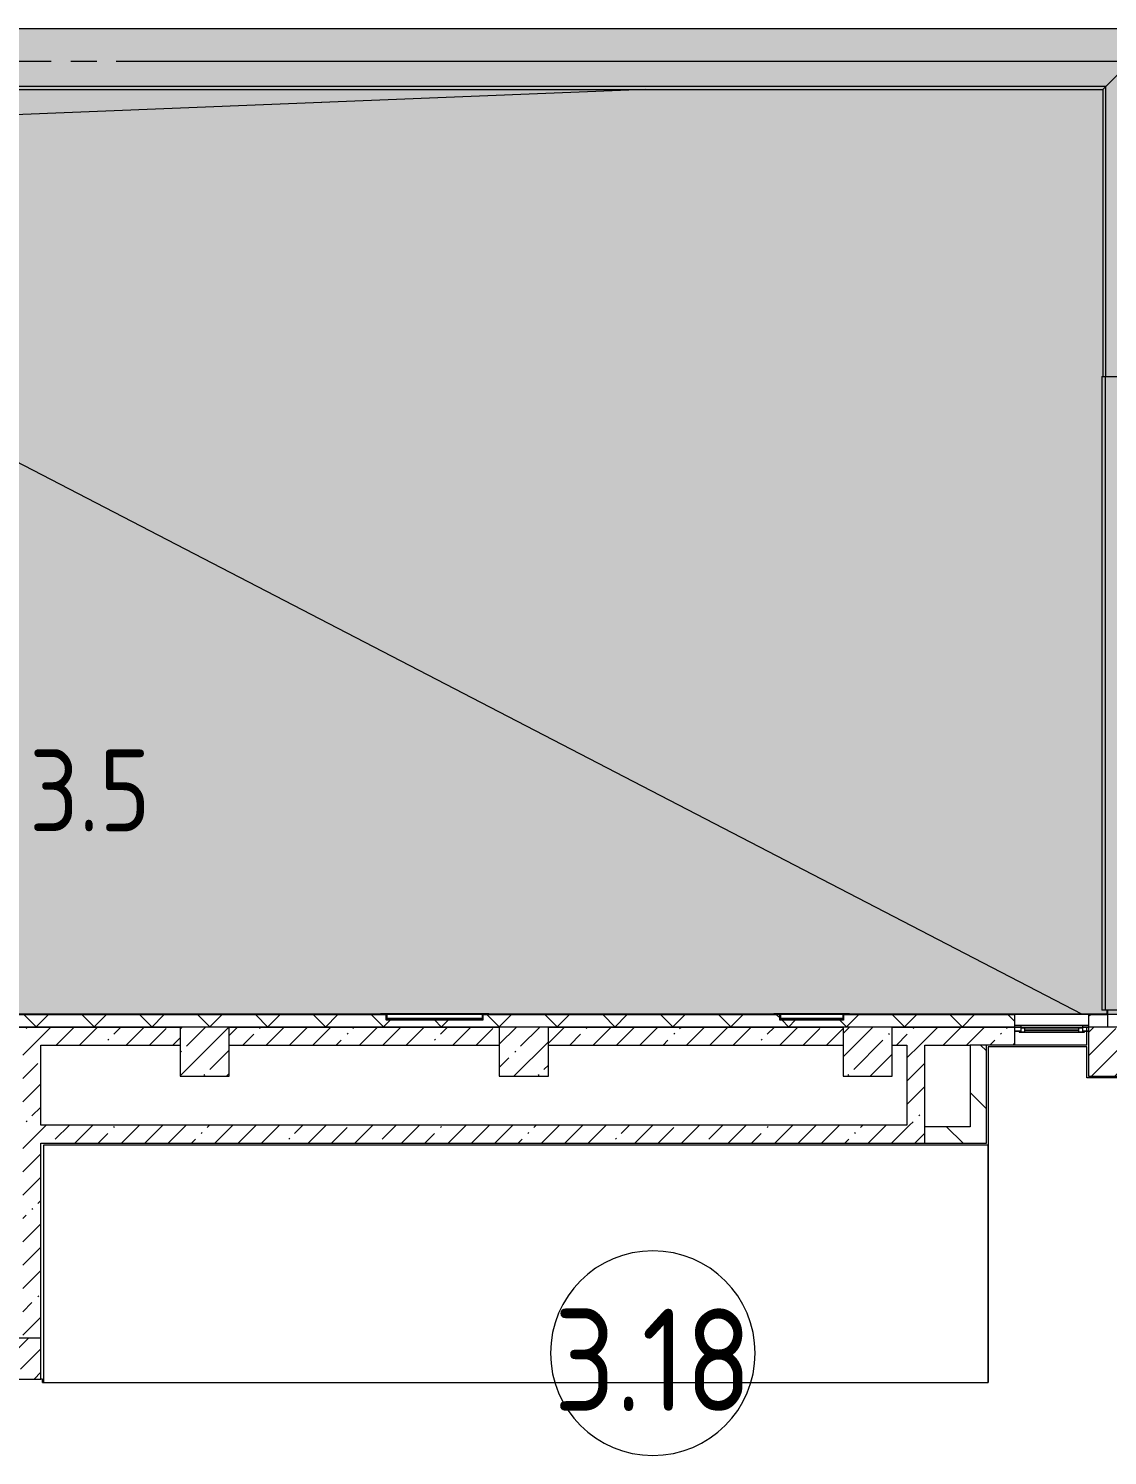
# Model space of a CAD drawing. Header units: millimetres. Extents: x 63482 to 319368, y -8553 to 29000.
# Drawn here: x 154848 to 168029, y 9966 to 27400 of the extents above; entities that cross this region are included whole.
import ezdxf

# ---------------------------------------------------------------- set-up
doc = ezdxf.new("R2010")
doc.units = ezdxf.units.MM
doc.linetypes.add('Осевая', pattern=[1587.5, 317.5, -238.125, 793.75, -238.125])
for name, color, linetype, lineweight in [('A-AREA-IDEN', 7, 'Continuous', 9), ('A-DETL', 7, 'Continuous', 5), ('A-GENM-3', 7, 'Continuous', 5), ('A-GLAZ-2', 7, 'Continuous', 5), ('A-WALL', 7, 'Continuous', 9), ('A-WALL-4', 7, 'Continuous', 5), ('I-WALL-2', 7, 'Continuous', 5), ('S-COLS', 7, 'Continuous', 5), ('Оси', 7, 'Continuous', 9), ('Оси-2', 7, 'Осевая', 9)]:
    doc.layers.add(name, color=color, linetype=linetype, lineweight=lineweight)
doc.layers.add('A-DETL-GENF-2', color=7, linetype='Continuous', lineweight=9, true_color=0xd4d4d4, transparency=0.4)
for name, color, linetype, lineweight, true_color in [('A-FLOR-1', 7, 'Continuous', 5, 0xc3c3c3), ('A-FLOR-2', 7, 'Continuous', 5, 0xaaaaaa), ('A-GENM-4', 7, 'Continuous', 5, 0x7f7f7f), ('A-WALL-5', 7, 'Continuous', 5, 0x2b586c), ('A-WALL-7', 7, 'Continuous', 5, 0x7f7f7f), ('A-WALL-8', 7, 'Continuous', 9, 0x7f7f7f), ('G-ANNO-TEXT-1', 7, 'Continuous', 9, 0x3c3c3c), ('I-WALL-5', 7, 'Continuous', 5, 0x7f7f7f)]:
    doc.layers.add(name, color=color, linetype=linetype, lineweight=lineweight, true_color=true_color)
doc.styles.add('GOST Common_3', font='GOST_Common.ttf', dxfattribs={"width": 0.9, "height": 1250})
doc.styles.add('GOST Common_4', font='GOST_Common.ttf', dxfattribs={"width": 0.9, "height": 1000})
pattern_1 = [(45, (134788.6, 0), (-285.123, 285.123), []), (45, (135073.7, 0), (-285.123, 285.123), [504.031, -100.806, 16.764, -84.042])]
pattern_2 = [(135, (134788.6, 0), (-353.5534, -353.5534), [])]

# ---------------------------------------------------------------- blocks, each defined once
blk = doc.blocks.new('BSC_Колонна _Прямоугольная - 600х600-V55-Общий план 3 этажа с размещением фрагментов 3_1-3_8')
at = {"layer": 'S-COLS'}
h = blk.add_hatch(dxfattribs=at)
h.set_pattern_fill('FP_46', color=256, style=0, pattern_type=2)
h.set_pattern_definition([(45, (-26110, -14900), (-285.123, 285.123), []), (45, (-25824.88, -14900), (-285.123, 285.123), [504.031, -100.806, 16.764, -84.042])])
h.paths.add_polyline_path([(-300, -300), (300, -300), (300, 300), (-300, 300), (-300, 213)])
for p, q in [((300, 300), (-300, 300)), ((-300, 300), (-300, -300)), ((300, -300), (300, 300)), ((-300, -300), (300, -300))]:
    blk.add_line(p, q, dxfattribs=at)
blk = doc.blocks.new('парапет1 - парапет-18629556-Общий план 3 этажа с размещением фрагментов 3_1-3_8')
at = {"layer": 'A-GENM-3'}
blk.add_line((-2411, 27400), (33928, 27400), dxfattribs=at)
at = {"layer": 'A-GENM-4'}
for p, q in [((33926, 27398), (33219, 26691)), ((33219, 26691), (-1702, 26691)), ((33219, 26691), (33183, 26655)), ((33219, 23147), (33219, 26691)), ((-1665, 26654), (33182, 26654)), ((33182, 26654), (33182, 23147))]:
    blk.add_line(p, q, dxfattribs=at)
blk.add_open_spline([(33183, 26655), (33182, 26654), (33182, 26654), (33182, 26654), (33182, 26654)], degree=3, dxfattribs=at)
blk = doc.blocks.new('BSC_Колонна _Прямоугольная - 600х600-V87-Общий план 3 этажа с размещением фрагментов 3_1-3_8')
at = {"layer": 'S-COLS'}
h = blk.add_hatch(dxfattribs=at)
h.set_pattern_fill('FP_72', color=256, style=0, pattern_type=2)
h.set_pattern_definition([(45, (-33310, -14900), (-285.123, 285.123), []), (45, (-33024.88, -14900), (-285.123, 285.123), [504.031, -100.806, 16.764, -84.042])])
h.paths.add_polyline_path([(-300, -300), (300, -300), (300, 300), (-300, 300), (-300, 213)])
for p, q in [((300, 300), (-300, 300)), ((-300, 300), (-300, -300)), ((300, -300), (300, 300)), ((-300, -300), (300, -300))]:
    blk.add_line(p, q, dxfattribs=at)
blk = doc.blocks.new('BSC_Колонна _Прямоугольная - 500х500-V99-Общий план 3 этажа с размещением фрагментов 3_1-3_8')
at = {"layer": 'S-COLS'}
h = blk.add_hatch(dxfattribs=at)
h.set_pattern_fill('FP_81', color=256, style=0, pattern_type=2)
h.set_pattern_definition([(45, (-19960, -11150), (-285.123, 285.123), []), (45, (-19674.88, -11150), (-285.123, 285.123), [504.031, -100.806, 16.764, -84.042])])
h.paths.add_polyline_path([(-250, -250), (250, -250), (250, 250), (-250, 250)])
for p, q in [((250, 250), (-250, 250)), ((-250, 250), (-250, -250)), ((250, -250), (250, 250)), ((-250, -250), (250, -250))]:
    blk.add_line(p, q, dxfattribs=at)
blk = doc.blocks.new('BSC_Колонна _Прямоугольная - 600х600-V100-Общий план 3 этажа с размещением фрагментов 3_1-3_8')
at = {"layer": 'S-COLS'}
h = blk.add_hatch(dxfattribs=at)
h.set_pattern_fill('FP_82', color=256, style=0, pattern_type=2)
h.set_pattern_definition([(45, (-30310, -14900), (-285.123, 285.123), []), (45, (-30024.88, -14900), (-285.123, 285.123), [504.031, -100.806, 16.764, -84.042])])
h.paths.add_polyline_path([(-300, -300), (300, -300), (300, 300), (-300, 300), (-300, 213)])
for p, q in [((300, 300), (-300, 300)), ((-300, 300), (-300, -300)), ((300, -300), (300, 300)), ((-300, -300), (300, -300))]:
    blk.add_line(p, q, dxfattribs=at)
blk = doc.blocks.new('парапет6 - парапет-21094616-Общий план 3 этажа с размещением фрагментов 3_1-3_8')
at = {"layer": 'A-GENM-4'}
for p, q in [((33173, 23147), (33173, 15407)), ((33173, 23147), (33174, 23147)), ((33174, 23147), (33211, 23147)), ((33211, 23147), (33920, 23147)), ((33211, 23147), (33211, 15407)), ((33920, 15407), (33920, 23147)), ((33174, 15407), (33173, 15407)), ((33211, 15407), (33174, 15407)), ((33920, 15407), (33211, 15407))]:
    blk.add_line(p, q, dxfattribs=at)
blk = doc.blocks.new('BSC_Колонна _Прямоугольная - 600х600-V148-Общий план 3 этажа с размещением фрагментов 3_1-3_8')
at = {"layer": 'S-COLS'}
h = blk.add_hatch(dxfattribs=at)
h.set_pattern_fill('FP_104', color=256, style=0, pattern_type=2)
h.set_pattern_definition([(45, (-22210, -14900), (-285.123, 285.123), []), (45, (-21924.88, -14900), (-285.123, 285.123), [504.031, -100.806, 16.764, -84.042])])
h.paths.add_polyline_path([(-300, -300), (300, -300), (300, 300), (-300, 300), (-300, 213)])
for p, q in [((300, 300), (-300, 300)), ((-300, 300), (-300, -300)), ((300, -300), (300, 300)), ((-300, -300), (300, -300))]:
    blk.add_line(p, q, dxfattribs=at)
blk = doc.blocks.new('120_Окно_СКБ_1Ст - 120_Окно_СКБ_1Ст_900х2500_h_-20705657-Общий план 3 этажа с размещением фрагментов 3_1-3_8')
at = {"layer": 'A-GLAZ-2'}
for p, q in [((-450, -127), (-450, -57)), ((-450, -57), (-380, -57)), ((450, -57), (-450, -57)), ((-380, -127), (-450, -127)), ((-450, -127), (-400, -127)), ((-380, -127), (-400, -127)), ((-400, -127), (-400, -137)), ((-400, -137), (400, -137)), ((400, -137), (-400, -137)), ((-380, -57), (-380, -127)), ((380, -87), (-380, -87)), ((-380, -87), (-380, -127)), ((-330, -137), (-330, -87)), ((-330, -107), (330, -107)), ((330, -117), (-330, -117)), ((330, -137), (330, -87)), ((380, -127), (380, -57)), ((380, -57), (450, -57)), ((380, -127), (380, -87)), ((450, -127), (380, -127)), ((400, -127), (380, -127)), ((400, -127), (450, -127)), ((400, -137), (400, -127)), ((450, -57), (450, -127))]:
    blk.add_line(p, q, dxfattribs=at)
blk = doc.blocks.new('Уголок вложенный - Уголок вложенный-23831105-Общий план 3 этажа с размещением фрагментов 3_1-3_8')
at = {"layer": 'A-GENM-3'}
for p, q in [((29237, 15288), (29237, 15349)), ((29244, 15358), (29244, 15285)), ((29244, 15285), (29240, 15285))]:
    blk.add_line(p, q, dxfattribs=at)
at = {"layer": 'A-GENM-3', "flags": 128}
for points in [[(29237, 15349), (29237, 15351), (29236, 15353), (29235, 15355), (29234, 15356), (29232, 15357), (29230, 15358), (29228, 15358)], [(29240, 15285), (29239, 15285), (29239, 15285), (29238, 15286), (29238, 15286), (29237, 15287), (29237, 15287), (29237, 15288)]]:
    blk.add_lwpolyline(points, dxfattribs=at)
at = {"layer": 'A-GENM-4'}
for p, q in [((29164, 15365), (29244, 15365)), ((29164, 15361), (29164, 15365)), ((29228, 15358), (29167, 15358)), ((29244, 15365), (29244, 15358))]:
    blk.add_line(p, q, dxfattribs=at)
at = {"layer": 'A-GENM-4', "flags": 128}
blk.add_lwpolyline([(29167, 15358), (29166, 15358), (29166, 15358), (29165, 15359), (29165, 15359), (29164, 15360), (29164, 15360), (29164, 15361)], dxfattribs=at)
blk = doc.blocks.new('Уголок вложенный - Уголок вложенный-V162-Общий план 3 этажа с размещением фрагментов 3_1-3_8')
at = {"layer": 'A-GENM-3'}
for p, q in [((30010, 15285), (30010, 15358)), ((30017, 15349), (30017, 15288)), ((30014, 15285), (30010, 15285))]:
    blk.add_line(p, q, dxfattribs=at)
at = {"layer": 'A-GENM-3', "flags": 128}
for points in [[(30026, 15358), (30024, 15358), (30022, 15357), (30020, 15356), (30019, 15355), (30018, 15353), (30017, 15351), (30017, 15349)], [(30017, 15288), (30017, 15287), (30017, 15287), (30016, 15286), (30016, 15286), (30015, 15285), (30015, 15285), (30014, 15285)]]:
    blk.add_lwpolyline(points, dxfattribs=at)
at = {"layer": 'A-GENM-4'}
for p, q in [((30010, 15365), (30090, 15365)), ((30010, 15358), (30010, 15365)), ((30087, 15358), (30026, 15358)), ((30090, 15365), (30090, 15361))]:
    blk.add_line(p, q, dxfattribs=at)
at = {"layer": 'A-GENM-4', "flags": 128}
blk.add_lwpolyline([(30090, 15361), (30090, 15360), (30090, 15360), (30089, 15359), (30089, 15359), (30088, 15358), (30088, 15358), (30087, 15358)], dxfattribs=at)
blk = doc.blocks.new('Уголок вложенный - Уголок вложенный-V163-Общий план 3 этажа с размещением фрагментов 3_1-3_8')
at = {"layer": 'A-GENM-3'}
blk.add_line((30010, 15285), (29244, 15285), dxfattribs=at)
at = {"layer": 'A-GENM-3', "flags": 128}
for points in [[(29237, 15349), (29237, 15351), (29236, 15353), (29235, 15355), (29234, 15356), (29232, 15357), (29230, 15358), (29228, 15358)], [(30026, 15358), (30024, 15358), (30022, 15357), (30020, 15356), (30019, 15355), (30018, 15353), (30017, 15351), (30017, 15349)]]:
    blk.add_lwpolyline(points, dxfattribs=at)
at = {"layer": 'A-GENM-4'}
blk.add_line((29244, 15365), (30010, 15365), dxfattribs=at)
blk = doc.blocks.new('Полоса с поворотом - Полоса с поворотом-23831239-Общий план 3 этажа с размещением фрагментов 3_1-3_8')
at = {"layer": 'A-GENM-3'}
for p, q in [((25603, 15306), (24437, 15306)), ((24437, 15298), (25603, 15298))]:
    blk.add_line(p, q, dxfattribs=at)
at = {"layer": 'A-GENM-4'}
blk.add_line((24437, 15363), (25603, 15363), dxfattribs=at)
blk = doc.blocks.new('Уголок вложенный - Уголок вложенный-23831240-Общий план 3 этажа с размещением фрагментов 3_1-3_8')
at = {"layer": 'A-GENM-3'}
blk.add_line((25603, 15285), (24437, 15285), dxfattribs=at)
at = {"layer": 'A-GENM-3', "flags": 128}
for points in [[(24430, 15349), (24430, 15351), (24429, 15353), (24428, 15355), (24427, 15356), (24425, 15357), (24423, 15358), (24421, 15358)], [(25619, 15358), (25617, 15358), (25615, 15357), (25614, 15356), (25612, 15355), (25611, 15353), (25610, 15351), (25610, 15349)]]:
    blk.add_lwpolyline(points, dxfattribs=at)
at = {"layer": 'A-GENM-4'}
blk.add_line((24437, 15365), (25603, 15365), dxfattribs=at)
blk = doc.blocks.new('Полоса с поворотом - Полоса с поворотом-23831104-Общий план 3 этажа с размещением фрагментов 3_1-3_8')
at = {"layer": 'A-GENM-3'}
for p, q in [((19783, 15306), (19017, 15306)), ((19017, 15298), (19783, 15298))]:
    blk.add_line(p, q, dxfattribs=at)
at = {"layer": 'A-GENM-4'}
blk.add_line((19017, 15363), (19783, 15363), dxfattribs=at)
blk = doc.blocks.new('Марка_Помещения - Номер-25198446-Общий план 3 этажа с размещением фрагментов 3_1-3_8')
at = {"layer": 'A-AREA-IDEN'}
for start, end in [(360, 180), (180, 360)]:
    blk.add_arc((0, 0), 2.5, start, end, dxfattribs=at)

msp = doc.modelspace()

# ---------------------------------------------------------------- hatches: boundary and pattern name
at = {"layer": 'A-DETL-GENF-2'}
msp.add_hatch(color=256, dxfattribs=at).paths.add_polyline_path([(134338.4, 14774.9), (134520.6, 14774.9), (134520.6, 15358), (173548.6, 15358), (173548.6, 23888.3), (168716.7, 23888.3), (168716.7, 27398.1), (132379.5, 27398.1), (132379.5, 14774.9), (133338.5, 14774.9)])
at = {"layer": 'A-WALL-4'}
h = msp.add_hatch(dxfattribs=at)
h.set_pattern_fill('FP_52', color=256, style=0, pattern_type=2)
h.set_pattern_definition([(45, (134788.6, 0), (-353.5534, 353.5534), []), (135, (134788.6, 0), (-353.5534, -353.5534), [])])
h.paths.add_polyline_path([(176948.6, 15200), (176948.6, 15350), (172598.6, 15350), (172598.6, 15200), (176336.9, 15200)])
h.paths.add_polyline_path([(164789.3, 15200), (166898.6, 15200), (166898.6, 15350), (164805.6, 15349), (164805.6, 15288), (164798.6, 15285), (164025.6, 15288), (164025.6, 15350), (160398.8, 15349), (160398.8, 15288), (160391.8, 15285), (159218.8, 15288), (159218.8, 15350), (154578.6, 15349), (154578.6, 15288), (154571.6, 15285), (153798.6, 15288), (153798.6, 15350), (149571.6, 15349), (149571.6, 15288), (149564.6, 15285), (149391.6, 15288), (149391.4, 15350), (147648.6, 15350), (147648.6, 15200), (164337.3, 15200)])
h.paths.add_polyline_path([(170198.6, 15200), (170198.6, 15350), (169448.6, 15350), (169448.6, 15200)])
h.paths.add_polyline_path([(167837.2, 15200), (168028.6, 15200), (168023.6, 15350), (167798.6, 15350), (167798.6, 15200)])
h.paths.add_polyline_path([(138338.3, 15200), (141548.6, 15200), (141548.6, 15350), (134828.6, 15350), (134828.6, 15293), (134678.6, 15293), (134678.6, 15200), (136338.4, 15200)])
h.paths.add_polyline_path([(142448.6, 15200), (143048.6, 15200), (143048.6, 15350), (142448.6, 15350)])
h.paths.add_polyline_path([(143948.6, 15200), (144548.6, 15200), (144548.6, 15350), (143948.6, 15350)])
h.paths.add_polyline_path([(168548.6, 15200), (168548.6, 15350), (168398.6, 15350), (168398.6, 15200)])
at = {"layer": 'I-WALL-2'}
h = msp.add_hatch(dxfattribs=at)
h.set_pattern_fill('FP_48', color=256, style=0, pattern_type=2)
h.set_pattern_definition(pattern_1)
h.paths.add_polyline_path([(166337.3, 14980), (166898.6, 14980), (166898.6, 15200), (165398.6, 15200), (165398.6, 14980), (165798.6, 14980)])
h.paths.add_polyline_path([(156698.6, 14980), (156698.6, 15200), (154770.6, 15200), (154770.6, 14980), (154998.6, 14980)])
h.paths.add_polyline_path([(157298.6, 14980), (160598.6, 14980), (160598.6, 15200), (157298.6, 15200), (157298.6, 15022.5)])
h.paths.add_polyline_path([(162337.4, 14980), (164798.6, 14980), (164798.6, 15200), (161198.6, 15200), (161198.6, 14980)])
h = msp.add_hatch(dxfattribs=at)
h.set_pattern_fill('FP_48', color=256, style=0, pattern_type=2)
h.set_pattern_definition(pattern_1)
h.paths.add_polyline_path([(154998.6, 11400), (154998.6, 14980), (154778.6, 14980), (154778.6, 11400)])
h = msp.add_hatch(dxfattribs=at)
h.set_pattern_fill('FP_48', color=256, style=0, pattern_type=2)
h.set_pattern_definition(pattern_1)
h.paths.add_polyline_path([(165798.6, 14000), (165798.6, 14980), (165578.6, 14980), (165578.6, 14000)])
h = msp.add_hatch(dxfattribs=at)
h.set_pattern_fill('FP_51', color=256, style=0, pattern_type=2)
h.set_pattern_definition(pattern_2)
h.paths.add_polyline_path([(166549.8, 13980), (166549.8, 14980), (166349.8, 14980), (166349.8, 13980)])
h = msp.add_hatch(dxfattribs=at)
h.set_pattern_fill('FP_48', color=256, style=0, pattern_type=2)
h.set_pattern_definition(pattern_1)
h.paths.add_polyline_path([(165798.6, 13780), (165798.6, 14000), (154998.6, 14000), (154998.6, 13780), (162337.4, 13780)])
h = msp.add_hatch(dxfattribs=at)
h.set_pattern_fill('FP_51', color=256, style=0, pattern_type=2)
h.set_pattern_definition(pattern_2)
h.paths.add_polyline_path([(165798.6, 13780), (166549.8, 13780), (166549.8, 13980), (165798.6, 13980)])

# ---------------------------------------------------------------- linework, layer by layer
at = {"layer": 'A-DETL'}
for p, q in [((168716.7, 27398.1), (132379.5, 27398.1)), ((134520.6, 15358), (173548.6, 15358))]:
    msp.add_line(p, q, dxfattribs=at)
at = {"layer": 'A-FLOR-1'}
for p, q in [((162385, 26653.6), (149348.6, 26130)), ((167716.8, 15358), (149348.6, 24880))]:
    msp.add_line(p, q, dxfattribs=at)
at = {"layer": 'A-FLOR-2'}
for p, q in [((167778.6, 14960), (166569.8, 14960)), ((166569.8, 14960), (166569.8, 10859)), ((167778.6, 14580), (167778.6, 14960)), ((168418.6, 14580), (167778.6, 14580)), ((166570.8, 13759), (155030.8, 13759)), ((155030.8, 13759), (155030.8, 10859)), ((166570.8, 10859), (166570.8, 13759)), ((155019.6, 10900), (154998.6, 10900)), ((155019.6, 10859), (155019.6, 10900)), ((155019.6, 10859), (166570.8, 10859))]:
    msp.add_line(p, q, dxfattribs=at)
at = {"layer": 'A-WALL'}
for p, q in [((159220.6, 15353), (154576.8, 15353)), ((159219.3, 15350), (154578.2, 15350)), ((164027.3, 15353), (160397.1, 15353)), ((164026, 15350), (160398.4, 15350)), ((166898.6, 15353), (164803.8, 15353)), ((166898.6, 15350), (164805.2, 15350)), ((168021.6, 15353), (167798.6, 15353)), ((168028.6, 15350), (167798.6, 15350)), ((168021.6, 15358), (168021.6, 15350)), ((168028.6, 15407.3), (168028.6, 15200)), ((156698.6, 15200), (153498.8, 15200)), ((160598.6, 15200), (157298.6, 15200)), ((164798.6, 15200), (161198.6, 15200)), ((166898.6, 15200), (165398.6, 15200)), ((166549.8, 14980), (166349.8, 14980))]:
    msp.add_line(p, q, dxfattribs=at)
at = {"layer": 'A-WALL-4'}
for p, q in [((166898.6, 15200), (166898.6, 15358)), ((167798.6, 15358), (167798.6, 15200)), ((157298.6, 15200), (160598.6, 15200)), ((161198.6, 15200), (164798.6, 15200)), ((165398.6, 15200), (167798.6, 15200))]:
    msp.add_line(p, q, dxfattribs=at)
at = {"layer": 'A-WALL-5'}
msp.add_line((149098.6, 15200), (156698.6, 15200), dxfattribs=at)
at = {"layer": 'A-WALL-7'}
for p, q in [((159148.8, 15358), (154648.6, 15358)), ((159222.8, 15358), (159209.8, 15358)), ((160407.8, 15358), (160394.9, 15358)), ((163955.6, 15358), (160468.8, 15358)), ((164029.5, 15358), (164016.6, 15358)), ((164814.6, 15358), (164801.7, 15358)), ((168021.6, 15358), (164875.6, 15358))]:
    msp.add_line(p, q, dxfattribs=at)
at = {"layer": 'A-WALL-8'}
msp.add_line((168023.6, 15350), (168023.6, 15407.3), dxfattribs=at)
at = {"layer": 'I-WALL-2'}
for p, q in [((166898.6, 14980), (166898.6, 15200)), ((167778.6, 14980), (167778.6, 15200)), ((154998.6, 14000), (154998.6, 14980)), ((154998.6, 14980), (156698.6, 14980)), ((157298.6, 14980), (160598.6, 14980)), ((161198.6, 14980), (164798.6, 14980)), ((165398.6, 14980), (165578.6, 14980)), ((165578.6, 14980), (165578.6, 14000)), ((165798.6, 14980), (166349.8, 14980)), ((165798.6, 13780), (165798.6, 14980)), ((166349.8, 14980), (166349.8, 13980)), ((166549.8, 13780), (166549.8, 14980)), ((167778.6, 14980), (166549.8, 14980)), ((165578.6, 14000), (154998.6, 14000)), ((166349.8, 13980), (165798.6, 13980)), ((154998.6, 11400), (154998.6, 13780)), ((154998.6, 13780), (166549.8, 13780))]:
    msp.add_line(p, q, dxfattribs=at)
at = {"layer": 'I-WALL-5'}
msp.add_line((168021.6, 15407.3), (168021.6, 15358), dxfattribs=at)
at = {"layer": 'Оси'}
msp.add_line((156198.6, 27000), (168698.6, 27000), dxfattribs=at)
at = {"layer": 'Оси-2'}
msp.add_line((142664.3, 27000), (156198.6, 27000), dxfattribs=at)

# ---------------------------------------------------------------- block references
at = {"layer": 'A-AREA-IDEN', "xscale": 499.9999999999995, "yscale": 499.9999999999995, "zscale": 499.9999999999995}
msp.add_blockref('Марка_Помещения - Номер-25198446-Общий план 3 этажа с размещением фрагментов 3_1-3_8', (162474.9, 11215.8), dxfattribs=at)
at = {"layer": 'A-GENM-3'}
for name, p in [('парапет1 - парапет-18629556-Общий план 3 этажа с размещением фрагментов 3_1-3_8', (134788.6, 0)), ('Уголок вложенный - Уголок вложенный-23831105-Общий план 3 этажа с размещением фрагментов 3_1-3_8', (129981.8, 0)), ('Уголок вложенный - Уголок вложенный-23831240-Общий план 3 этажа с размещением фрагментов 3_1-3_8', (134788.6, 0)), ('Уголок вложенный - Уголок вложенный-V162-Общий план 3 этажа с размещением фрагментов 3_1-3_8', (130381.8, 0)), ('Уголок вложенный - Уголок вложенный-23831105-Общий план 3 этажа с размещением фрагментов 3_1-3_8', (134788.6, 0)), ('Уголок вложенный - Уголок вложенный-V163-Общий план 3 этажа с размещением фрагментов 3_1-3_8', (134788.6, 0)), ('Уголок вложенный - Уголок вложенный-V162-Общий план 3 этажа с размещением фрагментов 3_1-3_8', (134788.6, 0))]:
    msp.add_blockref(name, p, dxfattribs=at)
at = {"layer": 'A-GENM-4'}
for name, p in [('парапет6 - парапет-21094616-Общий план 3 этажа с размещением фрагментов 3_1-3_8', (134788.6, 0)), ('Полоса с поворотом - Полоса с поворотом-23831239-Общий план 3 этажа с размещением фрагментов 3_1-3_8', (134788.6, 0)), ('Полоса с поворотом - Полоса с поворотом-23831104-Общий план 3 этажа с размещением фрагментов 3_1-3_8', (145015.6, 0))]:
    msp.add_blockref(name, p, dxfattribs=at)
at = {"layer": 'A-GLAZ-2'}
msp.add_blockref('120_Окно_СКБ_1Ст - 120_Окно_СКБ_1Ст_900х2500_h_-20705657-Общий план 3 этажа с размещением фрагментов 3_1-3_8', (167348.6, 15275), dxfattribs=at)
at = {"layer": 'S-COLS'}
for name, p in [('BSC_Колонна _Прямоугольная - 600х600-V148-Общий план 3 этажа с размещением фрагментов 3_1-3_8', (156998.6, 14900)), ('BSC_Колонна _Прямоугольная - 600х600-V55-Общий план 3 этажа с размещением фрагментов 3_1-3_8', (160898.6, 14900)), ('BSC_Колонна _Прямоугольная - 600х600-V100-Общий план 3 этажа с размещением фрагментов 3_1-3_8', (165098.6, 14900)), ('BSC_Колонна _Прямоугольная - 600х600-V87-Общий план 3 этажа с размещением фрагментов 3_1-3_8', (168098.6, 14900)), ('BSC_Колонна _Прямоугольная - 500х500-V99-Общий план 3 этажа с размещением фрагментов 3_1-3_8', (154748.6, 11150))]:
    msp.add_blockref(name, p, dxfattribs=at)

# ---------------------------------------------------------------- texts
at = {"layer": 'A-AREA-IDEN', "insert": (161265.5, 11758.6), "char_height": 1250, "width": 3030.379, "attachment_point": 1, "style": 'GOST Common_3'}
msp.add_mtext('3.18', dxfattribs=at)
at = {"layer": 'G-ANNO-TEXT-1', "insert": (154309.3, 18592), "char_height": 1000, "width": 2272.784, "attachment_point": 1, "style": 'GOST Common_4'}
msp.add_mtext(' 3.5', dxfattribs=at)

doc.saveas('drawing.dxf')
